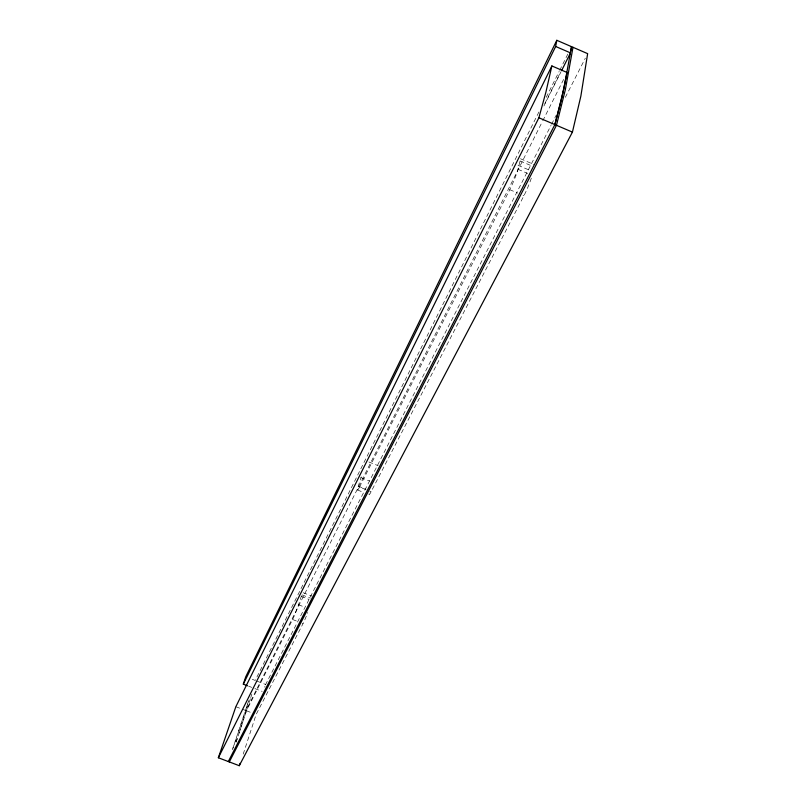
<?xml version="1.0" encoding="UTF-8"?>
<svg xmlns="http://www.w3.org/2000/svg" width="806" height="806" viewBox="0 0 806 806"><rect width="100%" height="100%" fill="white"/><g stroke="black" fill="none" stroke-linecap="round" stroke-linejoin="round"><path stroke-width="0.6" stroke-dasharray="4.03 3.02" d="M366.045 489.685L359.506 487.066L509.745 189.692A15.767 1.541 -66.9 0 0 517.956 169.3L520.102 160.948A15.667 1.521 -66.9 0 0 520.454 159.135M359.506 487.066A12.493 1.038 -68.2 0 1 358.287 486.149L360.947 477.605A12.422 1.028 -68.1 0 1 361.199 476.809M264.711 687.186L264.993 686.279M265.426 684.909L551.032 125.363M250.737 697.603L251.845 694.157M246.354 707.829L248.651 700.746L232.38 749.802M250.364 698.752L236.047 742.296M301.484 595.634A11.193 0.826 -68.6 0 1 301.263 596.359L298.532 604.742A11.264 0.836 -68.6 0 1 292.598 619.492L246.475 710.791L243.603 719.587M244.571 713.32L542.206 121.887M243.614 716.252L237.528 734.629M242.626 722.589L238.505 735.001M243.2 754.114L256.127 714.489L303.056 623.572A11.254 0.917 -68.6 0 0 307.761 612.389M236.45 737.833L231.937 751.101M236.339 741.46L237.427 738.205M538.922 111.953L255.19 680.455L252.036 679.236M546.226 97.325L559.152 71.432M559.717 70.303L568.139 53.418M544.846 103.561L560.603 72.056M543.889 106.029L561.057 71.704M542.77 120.769L564.271 78.122M551.606 124.235L556.18 115.278M565.338 97.345L585.358 58.133M369.007 493.856A12.483 1.149 -68.2 0 0 371.123 491.71L523.94 195.687A15.747 1.693 -66.8 0 0 532.141 175.315M248.601 686.168L251.764 687.387M254.827 688.566L262.202 691.407M235.846 706.721L241.216 708.776M242.294 709.189L245.508 710.429M246.475 710.791L250.767 712.433M257.185 681.221L265.567 684.455M292.598 619.492L297.827 621.537M302.401 623.32L303.056 623.572M303.096 592.682L311.721 596.057M302.079 594.888L310.431 598.163M301.263 596.359L309.051 599.412M298.532 604.742L305.061 607.301M358.287 486.149L365.471 489.02M369.672 491.136L371.123 491.71M357.532 489.998L363.305 492.305M368.886 461.979L378.155 465.707M360.947 477.605L369.511 481.031M509.745 189.692L517.734 193.067M523.054 195.314L523.94 195.687M520.464 158.742L534.499 164.706M520.102 160.948L531.547 165.804M518.016 165.311L529.3 170.086M517.956 169.3L527.708 173.441"/><path stroke-width="1.21" d="M570.799 50.929L571.192 48.592M572.985 47.302L565.389 89.486L556.472 125.293L229.307 761.922M571.323 47.816L571.514 46.667L563.837 88.821L554.881 124.608L228.32 761.549M247.543 685.765L243.321 684.143L555.656 46.476L556.815 40.3L587.645 53.649L580.854 96.146L572.421 132.113L239.261 765.7L218.355 757.761L235.846 706.721L551.878 65.951L567.102 72.51L561.591 98.745L554.881 124.608M551.878 65.951L545.934 92.025L538.892 117.767L218.355 757.761M243.321 684.143L245.739 676.818L556.815 40.3M239.261 765.7L240.067 763.342M561.611 70.596L570.477 52.884L555.656 46.476M538.892 117.767L572.421 132.113"/></g></svg>
